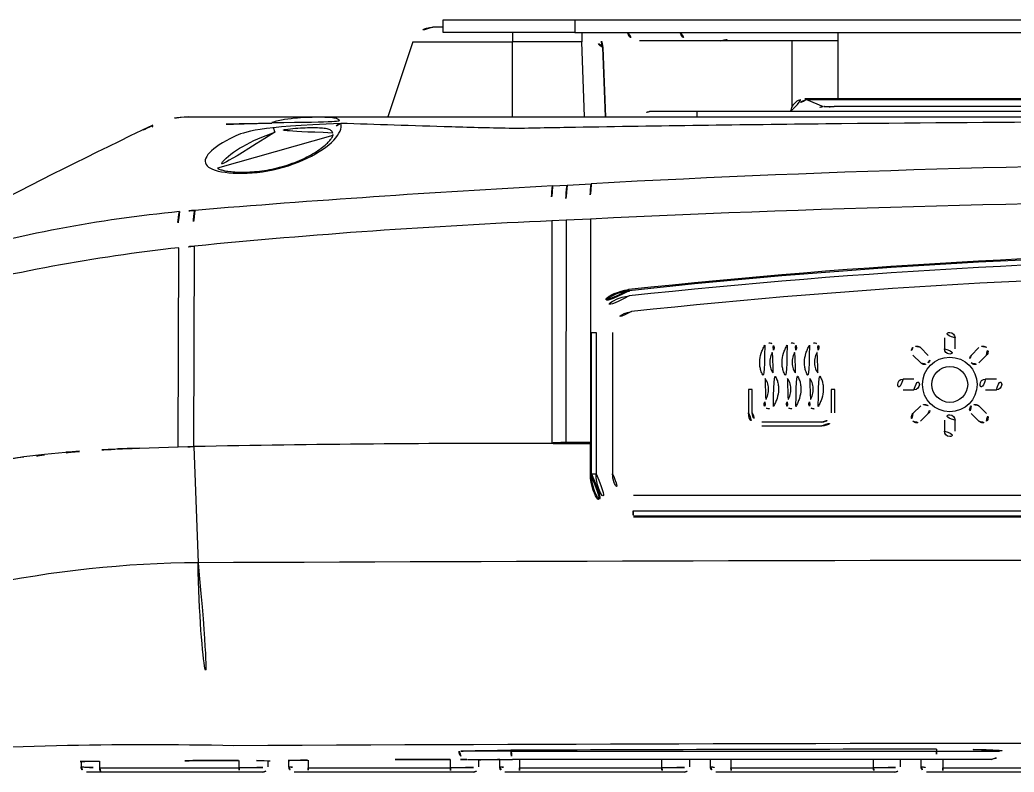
# Model space of a CAD drawing. Extents: x 16296660632 to 16296680496, y -37409619871 to -37409616057.
# Drawn here: x 16296678508.5 to 16296678602.9, y -37409616360.2 to -37409616288.8 of the extents above; entities that cross this region are included whole.
import ezdxf

# ---------------------------------------------------------------- set-up
doc = ezdxf.new("R2010")
doc.units = 0
doc.header["$LTSCALE"] = 10
doc.header["$MEASUREMENT"] = 0
for name, color, linetype in [('BACK_CASE_DADA_2', 7, 'CONTINUOUS'), ('BACK_LED_PCB_CAS', 7, 'CONTINUOUS'), ('BACK_TOP_COVER', 7, 'CONTINUOUS'), ('BRACKET_1', 7, 'CONTINUOUS'), ('MIDDLE_CASE_DADA', 7, 'CONTINUOUS'), ('SENSOR_WINDOW_RE', 7, 'CONTINUOUS'), ('브라켓_1', 7, 'CONTINUOUS'), ('에어노즐', 7, 'CONTINUOUS'), ('자바로고WINDOW', 7, 'CONTINUOUS')]:
    doc.layers.add(name, color=color, linetype=linetype)

msp = doc.modelspace()

# ---------------------------------------------------------------- linework, layer by layer
at = {"layer": 'BACK_CASE_DADA_2', "color": 7, "linetype": 'Continuous', "ltscale": 25.4}
for p, q in [((16296678548.69558, -37409616289.471603), (16296678547.723, -37409616289.471603)), ((16296678555.281481, -37409616289.964684), (16296678555.281481, -37409616290.839149)), ((16296678561.854191, -37409616289.964684), (16296678561.854191, -37409616290.839149)), ((16296678545.82564, -37409616290.839149), (16296678543.448151, -37409616297.971603)), ((16296678545.82564, -37409616290.839149), (16296678555.281481, -37409616290.839149)), ((16296678555.281481, -37409616297.971603), (16296678555.281481, -37409616290.839149)), ((16296678561.854191, -37409616290.839149), (16296678555.281481, -37409616290.839149)), ((16296678562.118349, -37409616297.971603), (16296678561.854191, -37409616290.839149)), ((16296678564.0963, -37409616297.971603), (16296678563.852819, -37409616291.397583)), ((16296678563.852819, -37409616291.397583), (16296678564.0963, -37409616297.971603)), ((16296678581.781481, -37409616290.764687), (16296678581.781481, -37409616297.087151)), ((16296678524.589741, -37409616297.971603), (16296678632.781469, -37409616297.971603)), ((16296678572.798479, -37409616297.471603), (16296678568.298479, -37409616297.471603)), ((16296678572.798479, -37409616297.971603), (16296678572.798479, -37409616297.471603)), ((16296678689.798479, -37409616297.471603), (16296678572.798479, -37409616297.471603)), ((16296678559.08954, -37409616304.521294), (16296678560.4573, -37409616304.445511)), ((16296678560.4573, -37409616304.445511), (16296678562.758579, -37409616304.319832)), ((16296678562.68148, -37409616307.670433), (16296678560.377029, -37409616307.782883)), ((16296678562.68148, -37409616307.670433), (16296678562.68148, -37409616318.449661)), ((16296678560.37702, -37409616307.782387), (16296678559.01207, -37409616307.85022)), ((16296678559.01207, -37409616307.85022), (16296678559.01207, -37409616328.970238)), ((16296678560.377029, -37409616307.782883), (16296678560.33003, -37409616328.870468)), ((16296678560.377029, -37409616307.782883), (16296678560.37702, -37409616307.782387)), ((16296678523.549391, -37409616329.305496), (16296678523.62184, -37409616310.396637)), ((16296678525.0417, -37409616329.273262), (16296678525.104691, -37409616310.238457)), ((16296678562.68148, -37409616318.449661), (16296678562.68148, -37409616328.870239)), ((16296678519.880119, -37409616329.41066), (16296678523.549391, -37409616329.305496)), ((16296678525.0417, -37409616329.273262), (16296678525.0417, -37409616329.273407)), ((16296678559.15221, -37409616328.970238), (16296678559.01207, -37409616328.970238)), ((16296678559.15221, -37409616328.870239), (16296678559.15221, -37409616328.970238)), ((16296678560.20295, -37409616328.901939), (16296678559.15221, -37409616328.907013)), ((16296678562.68148, -37409616328.872238), (16296678560.33003, -37409616328.870468)), ((16296678562.68148, -37409616328.870239), (16296678562.68148, -37409616328.872238)), ((16296678562.68148, -37409616331.903793), (16296678562.68148, -37409616328.89151)), ((16296678508.35313, -37409616330.314781), (16296678508.8936, -37409616330.240921)), ((16296678510.85854, -37409616330.00676), (16296678508.8936, -37409616330.240921)), ((16296678510.85854, -37409616330.00676), (16296678510.85923, -37409616330.006683)), ((16296678519.880119, -37409616329.41066), (16296678519.880119, -37409616329.416733))]:
    msp.add_line(p, q, dxfattribs=at)
for centre, radius, start, end in [((16296678547.723, -37409616291.471603), 2, 90, 161.56487839), ((16296678561.854191, -37409616291.471603), 2, 2.12101146, 48.89084973), ((16296678561.854191, -37409616291.471603), 2, 2.12101146, 48.89084973), ((16296678524.5508, -37409616305.971603), 7.999996, 89.99453585, 115.20146682), ((16296678568.298479, -37409616297.971603), 0.5, 90, 180), ((16296678748.37961, -37409616774.174553), 526.932387, 115.54804886, 119.6411186), ((16296678610.89164, -37409616485.845657), 207.491794, 115.66067064, 116.29204561), ((16296678553.39352, -37409617181.749779), 883.437902, 92.092572933, 92.099141506), ((16296678553.39352, -37409617181.749779), 883.437902, 92.091917674, 92.092572933), ((16296678553.39352, -37409617181.749779), 883.437902, 91.358516947, 92.091917674), ((16296678633.941521, -37409617611.015808), 1308.633405, 90.050816594, 93.11818029), ((16296678627.53484, -37409617553.792732), 1251.145029, 93.136014568, 94.695357838), ((16296678579.236019, -37409616306.566704), 18.898143, 173.55533302, 183.68844498), ((16296678633.98081, -37409617774.185593), 1468.247369, 90.046773125, 92.783448275), ((16296678535.45507, -37409616430.537277), 124.126975, 95.44119718, 106.11628328), ((16296678536.67659, -37409616449.902046), 143.521659, 94.6188331, 95.19356813), ((16296678585.03159, -37409616919.164093), 611.867352, 92.437208108, 95.620577677), ((16296678541.173071, -37409616471.96936), 162.523206, 96.19960759, 104.73737193), ((16296678544.16139, -37409616495.917107), 186.65402, 95.8599161, 96.31766024), ((16296678632.781481, -37409616925.371597), 614.599997, 90, 96.206282066), ((16296678566.781481, -37409616318.449661), 4.1, 96.20628207, 180), ((16296678556.139139, -37409617911.185608), 1582.217978, 89.895962673, 91.126231358), ((16296678522.003309, -37409616421.956017), 92.563004, 96.91480724, 98.14217265), ((16296678521.329411, -37409616429.113869), 99.658707, 94.11858298, 96.03063945), ((16296678521.413719, -37409616421.204086), 91.748763, 94.52717069, 96.60569482), ((16296678524.188931, -37409616458.083282), 128.732705, 92.93236847, 94.46291679), ((16296678525.317699, -37409616486.357887), 157.041405, 91.9843268, 94.06996668)]:
    msp.add_arc(centre, radius, start, end, dxfattribs=at)
for centre, major_axis, ratio, start_param, end_param in [((16296678561.854191, -37409616291.471603), (1.998631, 0.074017), 0.316035665, 0.000005152, 1.559092821), ((16296678532.710779, -37409616299.442047), (-0.275503, 0.96133), 0.015321473, -1.557036085, -0.248697824), ((16296678539.20414, -37409616299.520859), (0.954437, 0.298426), 0.945863311, 1.500323382, 2.803980792), ((16296678559.52899, -37409616307.920029), (-0.202651, 3.99486), 0.128217343, 0.546864267, 1.546817008), ((16296678563.173941, -37409616307.740227), (-0.192704, 3.99538), 0.122164888, 0.537277872, 1.547431176), ((16296678524.499689, -37409616310.466454), (-0.4791, 3.971196), 0.215998124, 0.468353423, 1.527169616), ((16296678525.862989, -37409616310.308273), (-0.445498, 3.975119), 0.186587903, 0.493319928, 1.532329607)]:
    msp.add_ellipse(centre, major_axis=major_axis, ratio=ratio, start_param=start_param, end_param=end_param, dxfattribs=at)
for points, knots in [([(16296678532.44738, -37409616298.509262), (16296678532.84771, -37409616298.388046), (16296678533.252041, -37409616298.298088), (16296678534.06432, -37409616298.161552), (16296678534.476851, -37409616298.114853), (16296678535.267559, -37409616298.051308), (16296678535.648239, -37409616298.033562), (16296678536.19451, -37409616298.017448), (16296678536.37229, -37409616298.013924), (16296678536.7101, -37409616298.00975), (16296678537.03261, -37409616298.008377), (16296678537.32485, -37409616298.012108), (16296678537.60174, -37409616298.019012), (16296678537.73278, -37409616298.024094), (16296678538.093519, -37409616298.045708), (16296678538.294661, -37409616298.068336), (16296678538.54137, -37409616298.126808), (16296678538.614441, -37409616298.150589), (16296678538.739651, -37409616298.207848), (16296678538.79229, -37409616298.241402), (16296678538.9226, -37409616298.360046), (16296678538.972811, -37409616298.463928), (16296678538.989771, -37409616298.599327)], [0, 0, 0, 0, 0.125, 0.125, 0.25, 0.25, 0.375, 0.375, 0.4375, 0.4375, 0.5, 0.5625, 0.5625, 0.625, 0.625, 0.75, 0.75, 0.8125, 0.8125, 0.875, 0.875, 1, 1, 1, 1]), ([(16296678538.989771, -37409616298.599327), (16296678539.265209, -37409616299.451378), (16296678537.977209, -37409616300.837029), (16296678534.71666, -37409616302.423523), (16296678533.40336, -37409616302.860367), (16296678530.72101, -37409616303.331337), (16296678529.397961, -37409616303.372757), (16296678527.34136, -37409616303.178543), (16296678526.615231, -37409616302.943558), (16296678525.982771, -37409616302.283447), (16296678526.07563, -37409616301.852943), (16296678526.977369, -37409616300.905022), (16296678527.79129, -37409616300.37722), (16296678529.86355, -37409616299.370049), (16296678531.120529, -37409616298.888496), (16296678532.44738, -37409616298.509262)], [0, 0, 0, 0, 0.25, 0.25, 0.375, 0.375, 0.5, 0.5, 0.625, 0.625, 0.75, 0.75, 0.875, 0.875, 1, 1, 1, 1]), ([(16296678538.210079, -37409616299.50341), (16296678538.177759, -37409616299.379822), (16296678538.11647, -37409616299.2882), (16296678537.93182, -37409616299.148987), (16296678537.806511, -37409616299.101288), (16296678537.500719, -37409616299.035767), (16296678537.320299, -37409616299.017036), (16296678536.90357, -37409616298.993263), (16296678536.670509, -37409616298.98838), (16296678536.16501, -37409616298.986481), (16296678535.88875, -37409616298.989479), (16296678535.30443, -37409616299.007263), (16296678534.99987, -37409616299.021912), (16296678534.367399, -37409616299.075172), (16296678534.03544, -37409616299.114632), (16296678533.375839, -37409616299.234329), (16296678533.04702, -37409616299.314308), (16296678532.72172, -37409616299.424599)], [0, 0, 0, 0, 0.125, 0.125, 0.25, 0.25, 0.375, 0.375, 0.5, 0.5, 0.625, 0.625, 0.75, 0.75, 0.875, 0.875, 1, 1, 1, 1]), ([(16296678632.781481, -37409616298.402069), (16296678616.84437, -37409616298.402061), (16296678600.91246, -37409616298.475433), (16296678577.098471, -37409616298.72892), (16296678569.17173, -37409616298.838173), (16296678560.267839, -37409616298.990196), (16296678559.278709, -37409616299.007477), (16296678557.300831, -37409616299.042847), (16296678556.310181, -37409616299.0737), (16296678554.340811, -37409616299.056229), (16296678553.357771, -37409616299.027611), (16296678551.410839, -37409616298.983223), (16296678550.454411, -37409616298.957848), (16296678547.634211, -37409616298.876381), (16296678545.81967, -37409616298.815331), (16296678542.310749, -37409616298.700996), (16296678540.608061, -37409616298.642921), (16296678538.989771, -37409616298.599327)], [0, 0, 0, 0, 0.5, 0.5, 0.75, 0.75, 0.78125, 0.78125, 0.8125, 0.8125, 0.84375, 0.84375, 0.875, 0.875, 0.9375, 0.9375, 1, 1, 1, 1]), ([(16296678538.238239, -37409616299.74501), (16296678538.23868, -37409616299.74411), (16296678538.23348, -37409616299.754242), (16296678538.172279, -37409616299.914841), (16296678537.969049, -37409616300.196129), (16296678537.62874, -37409616300.551537), (16296678537.139441, -37409616300.955048), (16296678536.49848, -37409616301.386887), (16296678535.729309, -37409616301.813423), (16296678534.8559, -37409616302.209084), (16296678533.918091, -37409616302.553123), (16296678532.944719, -37409616302.826797), (16296678531.97147, -37409616303.029243), (16296678531.021709, -37409616303.157257), (16296678530.11787, -37409616303.221893), (16296678529.2887, -37409616303.226822), (16296678528.561899, -37409616303.180107), (16296678527.99243, -37409616303.093803), (16296678527.571791, -37409616302.98365), (16296678527.336081, -37409616302.879753), (16296678527.287649, -37409616302.839569), (16296678527.287701, -37409616302.839317), (16296678527.28771, -37409616302.839317)], [0.0120309299, 0.0120309299, 0.0120309299, 0.0120309299, 0.0394265161, 0.0843452671, 0.1303817121, 0.1781943653, 0.2299128878, 0.2836875302, 0.338335688, 0.3924543173, 0.4455791187, 0.4969694114, 0.5469549447, 0.5959745177, 0.6447804875, 0.6935333818, 0.7419494556, 0.7894295299, 0.8312710143, 0.8752149517, 0.9132742855, 0.9141441976, 0.9141441976, 0.9141441976, 0.9141441976]), ([(16296678532.72172, -37409616299.424599), (16296678530.49362, -37409616300.180038), (16296678528.548679, -37409616301.312378), (16296678527.51334, -37409616302.556549), (16296678527.38036, -37409616302.842697), (16296678527.38464, -37409616303.09803)], [0, 0, 0, 0, 0.25, 0.25, 0.330773096, 0.330773096, 0.330773096, 0.330773096])]:
    msp.add_open_spline(points, degree=3, knots=knots, dxfattribs=at)
for points in [[(16296678538.23864, -37409616299.743011), (16296678538.239361, -37409616299.659561), (16296678538.22998, -37409616299.579498), (16296678538.210079, -37409616299.50341)], [(16296678525.0417, -37409616329.273262), (16296678524.542721, -37409616329.283913), (16296678524.0452, -37409616329.294647), (16296678523.549391, -37409616329.305496)], [(16296678560.33003, -37409616328.870468), (16296678559.937429, -37409616328.870308), (16296678559.544821, -37409616328.870232), (16296678559.15221, -37409616328.870239)], [(16296678562.68148, -37409616328.89151), (16296678561.855221, -37409616328.894638), (16296678561.029039, -37409616328.898117), (16296678560.20295, -37409616328.901939)]]:
    msp.add_open_spline(points, degree=3, dxfattribs=at)
at = {"layer": 'BACK_LED_PCB_CAS', "color": 7, "linetype": 'Continuous', "ltscale": 25.4}
for p, q in [((16296678562.781481, -37409616331.871597), (16296678562.781481, -37409616318.449661)), ((16296678562.781481, -37409616318.449661), (16296678563.219271, -37409616318.449661)), ((16296678563.219271, -37409616318.449661), (16296678563.219271, -37409616331.871597)), ((16296678564.781481, -37409616318.449661), (16296678564.781481, -37409616331.871597)), ((16296678562.781481, -37409616331.871597), (16296678563.219271, -37409616331.871597)), ((16296678566.781481, -37409616333.871597), (16296678698.781481, -37409616333.871597)), ((16296678566.72241, -37409616335.371597), (16296678698.840549, -37409616335.371597)), ((16296678698.781481, -37409616335.871597), (16296678566.781481, -37409616335.871597))]:
    msp.add_line(p, q, dxfattribs=at)
for centre, radius, start, end in [((16296678632.781481, -37409616926.467644), 615.096029, 83.799305969, 96.200694031), ((16296678632.781481, -37409616925.371597), 614.499997, 83.793717934, 96.206282066), ((16296678632.781481, -37409616925.371597), 612.5, 83.793717934, 96.206282066), ((16296678566.781481, -37409616318.449661), 4, 96.20628207, 180), ((16296678566.720421, -37409616318.450989), 3.501147, 96.17716099, 179.9781434), ((16296678566.781481, -37409616318.449661), 2, 96.20628207, 180), ((16296678566.781481, -37409616331.871597), 4, 180, 270), ((16296678566.72084, -37409616331.870041), 3.501568, 180.02579079, 270.02557223), ((16296678566.781481, -37409616331.871597), 2, 180, 270)]:
    msp.add_arc(centre, radius, start, end, dxfattribs=at)
for centre, major_axis, ratio, start_param, end_param in [((16296678566.403099, -37409616314.970169), (-0.054055, 0.49707), 0.118133352, -0.000009811, 1.557950401), ((16296678566.781481, -37409616335.371597), (0.000001, 0.5), 0.118144989, 1.570796469, 3.141602818)]:
    msp.add_ellipse(centre, major_axis=major_axis, ratio=ratio, start_param=start_param, end_param=end_param, dxfattribs=at)
at = {"layer": 'BACK_TOP_COVER', "color": 7, "linetype": 'Continuous', "ltscale": 25.4}
for p, q in [((16296678564.781481, -37409616318.449661), (16296678564.781481, -37409616331.871597)), ((16296678596.273371, -37409616318.942909), (16296678596.273371, -37409616319.981087)), ((16296678597.289671, -37409616319.981087), (16296678597.289671, -37409616318.942909)), ((16296678594.744551, -37409616320.615112), (16296678594.008989, -37409616319.87851)), ((16296678599.555969, -37409616319.878311), (16296678598.820101, -37409616320.614517)), ((16296678593.29092, -37409616320.597908), (16296678594.02574, -37409616321.333076)), ((16296678599.53861, -37409616321.333138), (16296678600.27417, -37409616320.597572)), ((16296678593.391199, -37409616322.863426), (16296678592.35285, -37409616322.863426)), ((16296678601.21088, -37409616322.863426), (16296678600.17218, -37409616322.863426)), ((16296678578.032841, -37409616323.856987), (16296678577.67765, -37409616323.856987)), ((16296678577.67765, -37409616323.856987), (16296678577.67765, -37409616326.053864)), ((16296678578.032841, -37409616326.054863), (16296678578.032841, -37409616323.856987)), ((16296678585.88903, -37409616323.856987), (16296678585.534189, -37409616323.856987)), ((16296678585.534189, -37409616323.856987), (16296678585.534189, -37409616326.054672)), ((16296678585.88903, -37409616326.054131), (16296678585.88903, -37409616323.856987)), ((16296678592.35285, -37409616323.87973), (16296678593.391199, -37409616323.87973)), ((16296678600.17218, -37409616323.87973), (16296678601.21088, -37409616323.87973)), ((16296678594.026331, -37409616325.409851), (16296678593.291571, -37409616326.142357)), ((16296678600.273689, -37409616326.142868), (16296678599.53883, -37409616325.409897)), ((16296678594.00909, -37409616326.862648), (16296678594.74378, -37409616326.129868)), ((16296678598.82052, -37409616326.129402), (16296678599.55567, -37409616326.862648)), ((16296678584.628519, -37409616326.960327), (16296678578.93832, -37409616326.960327)), ((16296678578.938629, -37409616327.314827), (16296678584.62833, -37409616327.314827)), ((16296678596.273371, -37409616326.761726), (16296678596.273371, -37409616327.801277)), ((16296678597.289671, -37409616327.801277), (16296678597.289671, -37409616326.761726)), ((16296678566.781481, -37409616333.871597), (16296678698.781481, -37409616333.871597))]:
    msp.add_line(p, q, dxfattribs=at)
for radius in [2.590712, 1.701533]:
    msp.add_circle((16296678596.784281, -37409616323.372101), radius, dxfattribs=at)
for centre, radius, start, end in [((16296678632.781481, -37409616925.371597), 612.5, 83.793717934, 96.206282066), ((16296678566.781481, -37409616318.449661), 2, 96.20628207, 180), ((16296678596.781521, -37409616318.942909), 0.508152, 0, 180), ((16296678579.641041, -37409616319.912041), 0.487545, 59.79743184, 145.91596535), ((16296678579.67841, -37409616319.872238), 0.434518, 327.72729295, 61.41735394), ((16296678581.763149, -37409616319.911774), 0.487346, 59.77568914, 145.93796906), ((16296678581.801201, -37409616319.87188), 0.433909, 327.62009213, 61.46469539), ((16296678583.88583, -37409616319.912811), 0.488337, 59.81731799, 145.86995326), ((16296678583.922609, -37409616319.872253), 0.434938, 327.76446593, 61.31983616), ((16296678593.650471, -37409616320.238533), 0.508364, 135.00927296, 224.98655417), ((16296678593.65027, -37409616320.236717), 0.506948, 44.95981717, 135.1370854), ((16296678599.91449, -37409616320.236671), 0.506911, 44.85866431, 135.01344583), ((16296678599.915131, -37409616320.238533), 0.50777, 315, 45.0577244), ((16296678594.385281, -37409616320.973877), 0.507737, 314.96599914, 44.95981717), ((16296678596.781521, -37409616319.981087), 0.508152, 180, 0), ((16296678599.17963, -37409616320.973877), 0.508332, 135.01344583, 224.96684903), ((16296678594.384939, -37409616320.974037), 0.50786, 224.98655417, 315.00625924), ((16296678599.17931, -37409616320.973831), 0.508133, 224.99698628, 315), ((16296678592.35285, -37409616323.371582), 0.508152, 90, 270), ((16296678593.391199, -37409616323.371582), 0.508152, 270, 90), ((16296678600.17218, -37409616323.371582), 0.508152, 90, 270), ((16296678601.21088, -37409616323.371582), 0.508152, 270, 90), ((16296678579.603821, -37409616325.244164), 0.435107, 148.25606848, 241.89145611), ((16296678579.63949, -37409616325.201469), 0.4897, 240.56285688, 326.21518456), ((16296678581.725651, -37409616325.244339), 0.434616, 148.18673724, 241.96048447), ((16296678581.76223, -37409616325.200539), 0.490613, 240.59397933, 326.01089658), ((16296678583.848391, -37409616325.244072), 0.43496, 148.25661271, 241.95090605), ((16296678583.88485, -37409616325.202766), 0.488718, 240.45617858, 326.32187447), ((16296678594.385111, -37409616325.76973), 0.508173, 44.89142876, 134.91260204), ((16296678594.38464, -37409616325.769798), 0.508556, 314.92581634, 44.8593596), ((16296678599.179029, -37409616325.769974), 0.507662, 135.01236395, 225.07418366), ((16296678599.179991, -37409616325.769676), 0.508133, 45.07418366, 135.11297575), ((16296678578.938629, -37409616326.053864), 1.26098, 180, 270), ((16296678578.93832, -37409616326.054863), 0.905483, 180, 270), ((16296678584.62833, -37409616326.054131), 1.260702, 270, 0), ((16296678584.628519, -37409616326.054672), 0.905663, 270, 0), ((16296678593.650249, -37409616326.502136), 0.50802, 134.91260204, 224.98833151), ((16296678596.781521, -37409616326.761726), 0.508152, 0, 180), ((16296678599.91535, -37409616326.502136), 0.507428, 314.94474839, 45.07418366), ((16296678593.6507, -37409616326.503326), 0.507502, 224.85688681, 314.92581634), ((16296678599.914061, -37409616326.503326), 0.507502, 225.07418366, 315.14311319), ((16296678596.781521, -37409616327.801277), 0.508152, 180, 0), ((16296678566.781481, -37409616331.871597), 2, 180, 270)]:
    msp.add_arc(centre, radius, start, end, dxfattribs=at)
for points, knots in [([(16296678579.23724, -37409616319.638817), (16296678579.198311, -37409616319.698112), (16296678579.16477, -37409616319.759888), (16296678579.09973, -37409616319.884377), (16296678579.06925, -37409616319.947578), (16296678578.98333, -37409616320.139687), (16296678578.93326, -37409616320.271469), (16296678578.80703, -37409616320.675438), (16296678578.75617, -37409616320.94973), (16296678578.74365, -37409616321.370728), (16296678578.750629, -37409616321.513344), (16296678578.78858, -37409616321.791138), (16296678578.81941, -37409616321.927589), (16296678578.906059, -37409616322.195343), (16296678578.962151, -37409616322.326447), (16296678579.094681, -37409616322.573883), (16296678579.171471, -37409616322.691544), (16296678579.25791, -37409616322.803658)], [0, 0, 0, 0, 0.0625, 0.0625, 0.125, 0.125, 0.25, 0.25, 0.5, 0.5, 0.625, 0.625, 0.75, 0.75, 0.875, 0.875, 1, 1, 1, 1]), ([(16296678581.359421, -37409616319.638817), (16296678581.32049, -37409616319.698112), (16296678581.286961, -37409616319.759903), (16296678581.22193, -37409616319.884399), (16296678581.191469, -37409616319.947594), (16296678581.10557, -37409616320.139702), (16296678581.05551, -37409616320.271469), (16296678580.9293, -37409616320.675423), (16296678580.878441, -37409616320.949699), (16296678580.865879, -37409616321.370621), (16296678580.872829, -37409616321.513229), (16296678580.910721, -37409616321.791023), (16296678580.941509, -37409616321.927467), (16296678581.02807, -37409616322.195198), (16296678581.084129, -37409616322.326332), (16296678581.216579, -37409616322.573822), (16296678581.293329, -37409616322.691513), (16296678581.379749, -37409616322.803658)], [0, 0, 0, 0, 0.0625, 0.0625, 0.125, 0.125, 0.25, 0.25, 0.5, 0.5, 0.625, 0.625, 0.75, 0.75, 0.875, 0.875, 1, 1, 1, 1]), ([(16296678583.4816, -37409616319.638817), (16296678583.442659, -37409616319.69812), (16296678583.409149, -37409616319.759911), (16296678583.344139, -37409616319.88443), (16296678583.313681, -37409616319.947617), (16296678583.227819, -37409616320.139763), (16296678583.17779, -37409616320.271538), (16296678583.05167, -37409616320.675507), (16296678583.000879, -37409616320.949799), (16296678582.98842, -37409616321.370712), (16296678582.995411, -37409616321.513313), (16296678583.033369, -37409616321.791077), (16296678583.06419, -37409616321.927513), (16296678583.150801, -37409616322.195221), (16296678583.20689, -37409616322.326347), (16296678583.339399, -37409616322.573822), (16296678583.41618, -37409616322.691513), (16296678583.502609, -37409616322.803658)], [0, 0, 0, 0, 0.0625, 0.0625, 0.125, 0.125, 0.25, 0.25, 0.5, 0.5, 0.625, 0.625, 0.75, 0.75, 0.875, 0.875, 1, 1, 1, 1]), ([(16296678580.02376, -37409616322.27845), (16296678579.905161, -37409616322.124474), (16296678579.815889, -37409616321.953796), (16296678579.70516, -37409616321.581299), (16296678579.686319, -37409616321.388634), (16296678579.70772, -37409616321.001793), (16296678579.74671, -37409616320.814163), (16296678579.83625, -37409616320.539078), (16296678579.87145, -37409616320.448486), (16296678579.95085, -37409616320.272621), (16296678579.993641, -37409616320.18618), (16296678580.045799, -37409616320.104248)], [0, 0, 0, 0, 0.25, 0.25, 0.5, 0.5, 0.75, 0.75, 0.875, 0.875, 1, 1, 1, 1]), ([(16296678582.145941, -37409616322.27845), (16296678582.02729, -37409616322.124489), (16296678581.93799, -37409616321.953827), (16296678581.827209, -37409616321.581329), (16296678581.80835, -37409616321.388687), (16296678581.829679, -37409616321.001839), (16296678581.868629, -37409616320.814201), (16296678581.958099, -37409616320.539108), (16296678581.99328, -37409616320.448502), (16296678582.072651, -37409616320.272614), (16296678582.11521, -37409616320.186058), (16296678582.167641, -37409616320.104248)], [0, 0, 0, 0, 0.25, 0.25, 0.5, 0.5, 0.75, 0.75, 0.875, 0.875, 1, 1, 1, 1]), ([(16296678584.268459, -37409616322.27845), (16296678584.149799, -37409616322.124474), (16296678584.06049, -37409616321.953796), (16296678583.949711, -37409616321.581284), (16296678583.93087, -37409616321.388634), (16296678583.95228, -37409616321.001801), (16296678583.99128, -37409616320.814171), (16296678584.08086, -37409616320.539093), (16296678584.11607, -37409616320.448502), (16296678584.195511, -37409616320.272629), (16296678584.23834, -37409616320.186203), (16296678584.29051, -37409616320.104248)], [0, 0, 0, 0, 0.25, 0.25, 0.5, 0.5, 0.75, 0.75, 0.875, 0.875, 1, 1, 1, 1]), ([(16296678580.046499, -37409616325.473778), (16296678580.085291, -37409616325.413689), (16296678580.1185, -37409616325.351089), (16296678580.18309, -37409616325.225067), (16296678580.21335, -37409616325.16114), (16296678580.298651, -37409616324.966904), (16296678580.34832, -37409616324.833939), (16296678580.473881, -37409616324.425858), (16296678580.52459, -37409616324.149147), (16296678580.537571, -37409616323.72525), (16296678580.53088, -37409616323.581413), (16296678580.493469, -37409616323.300957), (16296678580.462931, -37409616323.163292), (16296678580.376841, -37409616322.893341), (16296678580.32081, -37409616322.760727), (16296678580.187929, -37409616322.510529), (16296678580.110769, -37409616322.391632), (16296678580.02376, -37409616322.27845)], [0, 0, 0, 0, 0.0625, 0.0625, 0.125, 0.125, 0.25, 0.25, 0.5, 0.5, 0.625, 0.625, 0.75, 0.75, 0.875, 0.875, 1, 1, 1, 1]), ([(16296678582.16902, -37409616325.474808), (16296678582.245449, -37409616325.354042), (16296678582.30715, -37409616325.226669), (16296678582.420839, -37409616324.967552), (16296678582.470501, -37409616324.834549), (16296678582.59606, -37409616324.426369), (16296678582.646811, -37409616324.14962), (16296678582.659849, -37409616323.725632), (16296678582.653179, -37409616323.581757), (16296678582.615789, -37409616323.301239), (16296678582.58526, -37409616323.163528), (16296678582.499161, -37409616322.893517), (16296678582.443119, -37409616322.760872), (16296678582.31019, -37409616322.51059), (16296678582.233, -37409616322.391647), (16296678582.145941, -37409616322.27845)], [0, 0, 0, 0, 0.125, 0.125, 0.25, 0.25, 0.5, 0.5, 0.625, 0.625, 0.75, 0.75, 0.875, 0.875, 1, 1, 1, 1]), ([(16296678584.29154, -37409616325.473778), (16296678584.330111, -37409616325.413582), (16296678584.36347, -37409616325.351044), (16296678584.42804, -37409616325.224991), (16296678584.45829, -37409616325.161049), (16296678584.54357, -37409616324.966782), (16296678584.593241, -37409616324.833817), (16296678584.718769, -37409616324.425751), (16296678584.76947, -37409616324.149078), (16296678584.78244, -37409616323.725197), (16296678584.775749, -37409616323.581383), (16296678584.738319, -37409616323.300949), (16296678584.707769, -37409616323.163292), (16296678584.621651, -37409616322.893356), (16296678584.565611, -37409616322.760757), (16296678584.43269, -37409616322.510536), (16296678584.355511, -37409616322.39164), (16296678584.268459, -37409616322.27845)], [0, 0, 0, 0, 0.0625, 0.0625, 0.125, 0.125, 0.25, 0.25, 0.5, 0.5, 0.625, 0.625, 0.75, 0.75, 0.875, 0.875, 1, 1, 1, 1]), ([(16296678579.25791, -37409616322.803658), (16296678579.37826, -37409616322.960243), (16296678579.46793, -37409616323.133957), (16296678579.578211, -37409616323.513184), (16296678579.596189, -37409616323.708893), (16296678579.57341, -37409616324.101952), (16296678579.533871, -37409616324.292557), (16296678579.44393, -37409616324.572029), (16296678579.408621, -37409616324.664253), (16296678579.328991, -37409616324.843483), (16296678579.286539, -37409616324.931824), (16296678579.233801, -37409616325.015244)], [0, 0, 0, 0, 0.25, 0.25, 0.5, 0.5, 0.75, 0.75, 0.875, 0.875, 1, 1, 1, 1]), ([(16296678581.379749, -37409616322.803658), (16296678581.500179, -37409616322.960197), (16296678581.58993, -37409616323.133881), (16296678581.700331, -37409616323.513062), (16296678581.718349, -37409616323.708763), (16296678581.69562, -37409616324.101791), (16296678581.65608, -37409616324.292397), (16296678581.56617, -37409616324.571869), (16296678581.53087, -37409616324.664093), (16296678581.45129, -37409616324.843353), (16296678581.40819, -37409616324.931389), (16296678581.356319, -37409616325.015244)], [0, 0, 0, 0, 0.25, 0.25, 0.5, 0.5, 0.75, 0.75, 0.875, 0.875, 1, 1, 1, 1]), ([(16296678583.502609, -37409616322.803658), (16296678583.62295, -37409616322.960289), (16296678583.712561, -37409616323.13401), (16296678583.822781, -37409616323.513252), (16296678583.840731, -37409616323.7089), (16296678583.81797, -37409616324.101952), (16296678583.77844, -37409616324.292542), (16296678583.68856, -37409616324.571983), (16296678583.653259, -37409616324.6642), (16296678583.57366, -37409616324.843452), (16296678583.53124, -37409616324.931824), (16296678583.4785, -37409616325.015244)], [0, 0, 0, 0, 0.25, 0.25, 0.5, 0.5, 0.75, 0.75, 0.875, 0.875, 1, 1, 1, 1])]:
    msp.add_open_spline(points, degree=3, knots=knots, dxfattribs=at)
at = {"layer": 'BRACKET_1', "color": 7, "linetype": 'Continuous', "ltscale": 25.4}
for p, q in [((16296678548.69558, -37409616289.964684), (16296678548.69558, -37409616288.764687)), ((16296678548.69558, -37409616288.764687), (16296678561.19558, -37409616288.764687)), ((16296678561.19558, -37409616288.764687), (16296678701.19558, -37409616288.764687)), ((16296678561.19558, -37409616288.764687), (16296678561.19558, -37409616289.964684)), ((16296678561.19558, -37409616289.964684), (16296678548.69558, -37409616289.964684)), ((16296678561.19558, -37409616289.964684), (16296678701.19558, -37409616289.964684)), ((16296678586.19558, -37409616296.271812), (16296678586.19558, -37409616289.964684)), ((16296678572.32625, -37409616290.764687), (16296678567.32695, -37409616290.764687)), ((16296678575.063511, -37409616290.764687), (16296678572.32625, -37409616290.764687)), ((16296678586.19558, -37409616290.764687), (16296678575.063511, -37409616290.764687))]:
    msp.add_line(p, q, dxfattribs=at)
for centre, start, end in [((16296678567.32695, -37409616289.56469), 199.47137502, 270), ((16296678572.32625, -37409616289.56469), 199.47137502, 270), ((16296678575.063511, -37409616289.56469), 270, 340.52862498)]:
    msp.add_arc(centre, 1.2, start, end, dxfattribs=at)
at = {"layer": 'MIDDLE_CASE_DADA', "color": 7, "linetype": 'Continuous', "ltscale": 25.4}
for p, q in [((16296678519.88014, -37409616329.41066), (16296678523.549391, -37409616329.305496)), ((16296678523.549391, -37409616329.305496), (16296678525.0417, -37409616329.273262)), ((16296678525.0417, -37409616329.273277), (16296678525.448931, -37409616340.301689)), ((16296678529.27936, -37409616329.21273), (16296678529.27936, -37409616329.212959)), ((16296678536.2827, -37409616329.113297), (16296678536.28269, -37409616329.112694)), ((16296678559.15221, -37409616328.970238), (16296678562.68148, -37409616328.970238)), ((16296678562.68148, -37409616331.871597), (16296678562.68148, -37409616328.970238)), ((16296678510.85923, -37409616330.006683), (16296678508.8936, -37409616330.240921)), ((16296678514.17181, -37409616329.712517), (16296678510.85923, -37409616330.006683)), ((16296678698.781481, -37409616335.971603), (16296678566.781481, -37409616335.971603))]:
    msp.add_line(p, q, dxfattribs=at)
for centre, radius, start, end in [((16296678556.178801, -37409617914.272621), 1585.305176, 89.892574911, 91.125466526), ((16296678513.36611, -37409616369.676392), 39.688283, 96.47051741, 110.28012567), ((16296678525.360279, -37409616487.163071), 157.847574, 91.98956924, 94.06459428), ((16296678566.781481, -37409616331.871597), 4.1, 180, 270), ((16296678525.986561, -37409616442.966812), 102.666531, 90.29998374, 113.42603222), ((16296678632.766741, -37409640091.416183), 23751.356953, 89.7406711699, 90.2588917036), ((16296678520.83873, -37409616754.923309), 397.342921, 88.84741924, 93.7048738), ((16296678632.78089, -37409639325.322304), 22967.896759, 89.7403433251, 90.2593288301)]:
    msp.add_arc(centre, radius, start, end, dxfattribs=at)
for centre, major_axis, ratio, start_param, end_param in [((16296678528.83106, -37409616339.665871), (-0.082107, 17.999808), 0.18816689, 1.605268528, 3.117355218), ((16296678555.971979, -37409616358.234482), (-5.999972, 0.000001), 0.023809896, -1.429424622, 0.286813183), ((16296678632.748659, -37409616371.078857), (-550.765316, 0.000634), 0.023815296, -1.503144655, -1.429390576), ((16296678595.752741, -37409616358.134933), (6.00001, 0.000001), 0.02380936, -0.28286158, 1.610113346), ((16296678516.636061, -37409616359.189568), (-2.499993, 0.000001), 0.023810517, -1.340916064, 0.401090931), ((16296678718.92511, -37409616379.774963), (893.078533, 0.028804), 0.023742756, 1.784765715, 1.799941035), ((16296678529.77001, -37409616359.118896), (2.50028, 0.000001), 0.023808773, -0.404266738, 1.764892786), ((16296678536.37059, -37409616359.085373), (2.500315, 0.000002), 0.023810257, 1.785444195, 3.542715864), ((16296678681.52223, -37409616375.612389), (711.993607, 0.003143), 0.02379843, 1.757510228, 1.776866072), ((16296678549.77002, -37409616359.021843), (-2.500515, 0.000003), 0.023806792, 4.220669447, 4.879488715), ((16296678549.77002, -37409616359.021843), (2.500282, 0.000002), 0.023809342, -0.404278657, 1.004544253), ((16296678556.370581, -37409616358.993011), (2.500284, 0), 0.023813457, 2.740486695, 3.542698612)]:
    msp.add_ellipse(centre, major_axis=major_axis, ratio=ratio, start_param=start_param, end_param=end_param, dxfattribs=at)
at = {"layer": 'SENSOR_WINDOW_RE', "color": 7, "linetype": 'Continuous', "ltscale": 25.4}
for p, q in [((16296678555.160179, -37409616358.178589), (16296678550.450279, -37409616358.178589)), ((16296678555.16007, -37409616358.092934), (16296678555.160179, -37409616358.178589)), ((16296678555.160179, -37409616358.178589), (16296678595.52961, -37409616358.178589)), ((16296678595.52952, -37409616357.992233), (16296678595.52961, -37409616358.178589)), ((16296678595.52961, -37409616358.178589), (16296678601.514271, -37409616358.178589)), ((16296678601.514271, -37409616358.178589), (16296678601.514999, -37409616358.095123)), ((16296678551.01041, -37409616358.971603), (16296678555.27289, -37409616358.971603)), ((16296678595.571711, -37409616358.971603), (16296678555.27289, -37409616358.971603)), ((16296678600.71431, -37409616358.971603), (16296678595.571711, -37409616358.971603))]:
    msp.add_line(p, q, dxfattribs=at)
for centre, radius, start, end in [((16296678551.01041, -37409616358.171608), 0.8, 180.50008551, 270), ((16296678599.342489, -37409616358.373756), 3.817873, 177.0694981, 189.00921453), ((16296678600.71431, -37409616358.171608), 0.8, 270, 359.49991449)]:
    msp.add_arc(centre, radius, start, end, dxfattribs=at)
msp.add_ellipse((16296678555.27289, -37409616358.171608), major_axis=(-0.000001, 0.800003), ratio=0.140900682, start_param=1.579522335, end_param=3.141583099, dxfattribs=at)
at = {"layer": '브라켓_1', "color": 7, "linetype": 'Continuous', "ltscale": 25.4}
for p, q in [((16296678616.298491, -37409616296.271812), (16296678583.034349, -37409616296.271812)), ((16296678583.196609, -37409616296.338074), (16296678616.298491, -37409616296.338074)), ((16296678583.196609, -37409616296.338074), (16296678584.770531, -37409616296.9795)), ((16296678584.909849, -37409616296.971603), (16296678585.798491, -37409616296.971603)), ((16296678616.298491, -37409616296.971603), (16296678585.798491, -37409616296.971603))]:
    msp.add_line(p, q, dxfattribs=at)
msp.add_arc((16296678585.798491, -37409616298.171608), 1.2, 90, 144.31455058, dxfattribs=at)
for centre, major_axis, ratio, start_param, end_param in [((16296678583.196609, -37409616297.506157), (0.45287, 1.111259), 0.848591729, 0.44771648, 1.874357121), ((16296678583.02471, -37409616298.771606), (0.00002, 2.5), 0.300187704, -0.231092336, -0.012826586), ((16296678584.829439, -37409616298.171608), (0.231777, 1.183417), 0.857550621, 0.281149124, 1.114369565), ((16296678587.85433, -37409616298.171608), (-3.250088, 1.109243), 0.140854646, -0.391553917, -0.276682736)]:
    msp.add_ellipse(centre, major_axis=major_axis, ratio=ratio, start_param=start_param, end_param=end_param, dxfattribs=at)
msp.add_open_spline([(16296678581.6647, -37409616297.469917), (16296678581.66942, -37409616297.425919), (16296678581.676479, -37409616297.382317), (16296678581.704241, -37409616297.252998), (16296678581.732059, -37409616297.167542), (16296678581.839199, -37409616296.92482), (16296678581.94383, -37409616296.777206), (16296678582.198709, -37409616296.534088), (16296678582.35137, -37409616296.436508), (16296678582.67853, -37409616296.30616), (16296678582.855921, -37409616296.271812), (16296678583.034349, -37409616296.271812)], degree=3, knots=[0.0622728099, 0.0622728099, 0.0622728099, 0.0622728099, 0.125, 0.125, 0.25, 0.25, 0.5, 0.5, 0.75, 0.75, 1, 1, 1, 1], dxfattribs=at)
at = {"layer": '에어노즐', "color": 7, "linetype": 'Continuous', "ltscale": 25.4}
for p, q in [((16296678514.33448, -37409616359.166328), (16296678514.33448, -37409616359.671448)), ((16296678516.11087, -37409616359.756218), (16296678516.11087, -37409616359.131371)), ((16296678529.328751, -37409616359.7565), (16296678529.328751, -37409616359.060303)), ((16296678532.06875, -37409616359.095467), (16296678532.06875, -37409616359.671608)), ((16296678534.06875, -37409616359.671608), (16296678534.06875, -37409616359.062134)), ((16296678535.877359, -37409616359.027008), (16296678535.877359, -37409616359.756653)), ((16296678549.389669, -37409616359.756973), (16296678549.389669, -37409616358.963013)), ((16296678552.06875, -37409616358.998428), (16296678552.06875, -37409616359.671608)), ((16296678554.06875, -37409616359.671608), (16296678554.06875, -37409616358.971603)), ((16296678555.94244, -37409616358.971603), (16296678555.94244, -37409616359.757133)), ((16296678569.46347, -37409616359.757446), (16296678569.46347, -37409616358.971603)), ((16296678572.06875, -37409616358.971603), (16296678572.06875, -37409616359.671608)), ((16296678574.06875, -37409616359.671608), (16296678574.06875, -37409616358.971603)), ((16296678576.02146, -37409616358.971603), (16296678576.02146, -37409616359.757599)), ((16296678589.55493, -37409616359.757896), (16296678589.55493, -37409616358.971603)), ((16296678592.06875, -37409616358.971603), (16296678592.06875, -37409616359.671608)), ((16296678594.06875, -37409616359.671608), (16296678594.06875, -37409616358.971603)), ((16296678596.11875, -37409616358.971603), (16296678596.11875, -37409616359.758041)), ((16296678516.22304, -37409616360.171608), (16296678514.83448, -37409616360.171608)), ((16296678516.11087, -37409616359.756218), (16296678529.328751, -37409616359.7565)), ((16296678529.43359, -37409616360.171608), (16296678516.22304, -37409616360.171608)), ((16296678531.56875, -37409616360.171608), (16296678529.43359, -37409616360.171608)), ((16296678535.978121, -37409616360.171608), (16296678534.56875, -37409616360.171608)), ((16296678535.877359, -37409616359.756653), (16296678549.389669, -37409616359.756973)), ((16296678549.48106, -37409616360.171608), (16296678535.978121, -37409616360.171608)), ((16296678551.56875, -37409616360.171608), (16296678549.48106, -37409616360.171608)), ((16296678556.02883, -37409616360.171608), (16296678554.56875, -37409616360.171608)), ((16296678555.94244, -37409616359.757133), (16296678569.46347, -37409616359.757446)), ((16296678569.53857, -37409616360.171608), (16296678556.02883, -37409616360.171608)), ((16296678571.56875, -37409616360.171608), (16296678569.53857, -37409616360.171608)), ((16296678576.09041, -37409616360.171608), (16296678574.56875, -37409616360.171608)), ((16296678576.02146, -37409616359.757599), (16296678589.55493, -37409616359.757896)), ((16296678589.60984, -37409616360.171608), (16296678576.09041, -37409616360.171608)), ((16296678591.56875, -37409616360.171608), (16296678589.60984, -37409616360.171608)), ((16296678596.16622, -37409616360.171608), (16296678594.56875, -37409616360.171608)), ((16296678596.11875, -37409616359.758041), (16296678609.663651, -37409616359.758263)), ((16296678609.694559, -37409616360.171608), (16296678596.16622, -37409616360.171608))]:
    msp.add_line(p, q, dxfattribs=at)
for centre, start, end in [((16296678514.83448, -37409616359.671608), 180.59101321, 270.0186874), ((16296678531.56875, -37409616359.671608), 270, 0), ((16296678534.56875, -37409616359.671608), 180, 270), ((16296678551.56875, -37409616359.671608), 270, 0), ((16296678554.56875, -37409616359.671608), 180, 270), ((16296678571.56875, -37409616359.671608), 270, 0), ((16296678574.56875, -37409616359.671608), 180, 270), ((16296678591.56875, -37409616359.671608), 270, 0), ((16296678594.56875, -37409616359.671608), 180, 270)]:
    msp.add_arc(centre, 0.5, start, end, dxfattribs=at)
for centre, major_axis, ratio, start_param, end_param in [((16296678529.43359, -37409616359.671608), (0.000002, 0.5), 0.21276727, 1.741408025, 3.141607275), ((16296678529.80369, -37409616359.671608), (-2.26506, 0.000006), 0.038331694, 1.359550675, 3.141663235), ((16296678536.333811, -37409616359.671608), (2.26506, 0.000002), 0.038332591, 3.141567003, 4.509482757), ((16296678535.978121, -37409616359.671608), (-0.000001, 0.5), 0.20449541, 1.741716512, 3.141579951), ((16296678549.48106, -37409616359.671608), (0.000002, 0.5), 0.185503541, 1.742352837, 3.141618737), ((16296678549.80369, -37409616359.671608), (-2.26506, 0.000008), 0.038330856, 1.38698079, 3.141680426), ((16296678556.333811, -37409616359.671608), (2.26506, 0.000002), 0.038331614, 3.141571751, 4.538733126), ((16296678556.02883, -37409616359.671608), (0.000003, 0.5), 0.17536612, 1.742678034, 3.141621177), ((16296678569.53857, -37409616359.671608), (-0.000001, 0.5), 0.152463854, 1.743327295, 3.141577494), ((16296678569.80369, -37409616359.671608), (2.26506, 0.000001), 0.03833146, 4.561617633, 6.283169417), ((16296678576.333811, -37409616359.671608), (2.26506, 0.000008), 0.038329759, 3.141498981, 4.57404997), ((16296678576.09041, -37409616359.671608), (-0.000001, 0.5), 0.139983471, 1.743637229, 3.141582325), ((16296678589.60984, -37409616359.671608), (0, 0.5), 0.111494568, 1.744256988, 3.141587863), ((16296678589.80369, -37409616359.671608), (2.26506, 0.000001), 0.038330597, 4.602345385, 6.283173119), ((16296678596.333811, -37409616359.671608), (-2.26506, 0.000007), 0.038332895, 0.000080057, 1.475705986), ((16296678596.16622, -37409616359.671608), (0, 0.5), 0.096399186, 1.74453584, 3.141586498)]:
    msp.add_ellipse(centre, major_axis=major_axis, ratio=ratio, start_param=start_param, end_param=end_param, dxfattribs=at)
for points, knots in [([(16296678514.33448, -37409616359.671654), (16296678514.334579, -37409616359.676933), (16296678514.347139, -37409616359.682251), (16296678514.398769, -37409616359.693062), (16296678514.43932, -37409616359.698486), (16296678514.547569, -37409616359.709), (16296678514.61611, -37409616359.714111), (16296678514.775299, -37409616359.723541), (16296678514.866261, -37409616359.727921), (16296678515.071211, -37409616359.735992), (16296678515.18453, -37409616359.739647), (16296678515.545111, -37409616359.749138), (16296678515.820459, -37409616359.753723), (16296678516.11087, -37409616359.756218)], [0.1339706422, 0.1339706422, 0.1339706422, 0.1339706422, 0.25, 0.25, 0.375, 0.375, 0.5, 0.5, 0.625, 0.625, 0.75, 0.75, 1, 1, 1, 1]), ([(16296678516.11087, -37409616359.756218), (16296678516.11537, -37409616359.871262), (16296678516.12937, -37409616359.978683), (16296678516.17, -37409616360.129143), (16296678516.19647, -37409616360.171608), (16296678516.22304, -37409616360.171608)], [0, 0, 0, 0, 0.5, 0.5, 1, 1, 1, 1])]:
    msp.add_open_spline(points, degree=3, knots=knots, dxfattribs=at)
at = {"layer": '자바로고WINDOW', "color": 7, "linetype": 'Continuous', "ltscale": 25.4}
for p, q in [((16296678564.781481, -37409616318.449661), (16296678564.781481, -37409616331.871597)), ((16296678596.273371, -37409616318.942909), (16296678596.273371, -37409616319.981087)), ((16296678597.289671, -37409616319.981087), (16296678597.289671, -37409616318.942909)), ((16296678594.744551, -37409616320.615112), (16296678594.008989, -37409616319.87851)), ((16296678599.555969, -37409616319.878311), (16296678598.820101, -37409616320.614517)), ((16296678593.29092, -37409616320.597908), (16296678594.02574, -37409616321.333076)), ((16296678599.53861, -37409616321.333138), (16296678600.27417, -37409616320.597572)), ((16296678593.391199, -37409616322.863426), (16296678592.35285, -37409616322.863426)), ((16296678601.21088, -37409616322.863426), (16296678600.17218, -37409616322.863426)), ((16296678578.032841, -37409616323.856987), (16296678577.67765, -37409616323.856987)), ((16296678577.67765, -37409616323.856987), (16296678577.67765, -37409616326.053864)), ((16296678578.032841, -37409616326.054863), (16296678578.032841, -37409616323.856987)), ((16296678585.88903, -37409616323.856987), (16296678585.534189, -37409616323.856987)), ((16296678585.534189, -37409616323.856987), (16296678585.534189, -37409616326.054672)), ((16296678585.88903, -37409616326.054131), (16296678585.88903, -37409616323.856987)), ((16296678592.35285, -37409616323.87973), (16296678593.391199, -37409616323.87973)), ((16296678600.17218, -37409616323.87973), (16296678601.21088, -37409616323.87973)), ((16296678594.026331, -37409616325.409851), (16296678593.291571, -37409616326.142357)), ((16296678600.273689, -37409616326.142868), (16296678599.53883, -37409616325.409897)), ((16296678594.00909, -37409616326.862648), (16296678594.74378, -37409616326.129868)), ((16296678598.82052, -37409616326.129402), (16296678599.55567, -37409616326.862648)), ((16296678584.628519, -37409616326.960327), (16296678578.93832, -37409616326.960327)), ((16296678578.938629, -37409616327.314827), (16296678584.62833, -37409616327.314827)), ((16296678596.273371, -37409616326.761726), (16296678596.273371, -37409616327.801277)), ((16296678597.289671, -37409616327.801277), (16296678597.289671, -37409616326.761726)), ((16296678566.781481, -37409616333.871597), (16296678698.781481, -37409616333.871597))]:
    msp.add_line(p, q, dxfattribs=at)
for radius in [2.590712, 1.701533]:
    msp.add_circle((16296678596.784281, -37409616323.372101), radius, dxfattribs=at)
for centre, radius, start, end in [((16296678632.781481, -37409616925.371597), 612.5, 83.793717934, 96.206282066), ((16296678566.781481, -37409616318.449661), 2, 96.20628207, 180), ((16296678596.781521, -37409616318.942909), 0.508152, 0, 180), ((16296678579.641041, -37409616319.912041), 0.487545, 59.79743184, 145.91596535), ((16296678579.67841, -37409616319.872238), 0.434518, 327.72729295, 61.41735394), ((16296678581.763149, -37409616319.911774), 0.487346, 59.77568914, 145.93796906), ((16296678581.801201, -37409616319.87188), 0.433909, 327.62009213, 61.46469539), ((16296678583.88583, -37409616319.912811), 0.488337, 59.81731799, 145.86995326), ((16296678583.922609, -37409616319.872253), 0.434938, 327.76446593, 61.31983616), ((16296678593.650471, -37409616320.238533), 0.508364, 135.00927296, 224.98655417), ((16296678593.65027, -37409616320.236717), 0.506948, 44.95981717, 135.1370854), ((16296678599.91449, -37409616320.236671), 0.506911, 44.85866431, 135.01344583), ((16296678599.915131, -37409616320.238533), 0.50777, 315, 45.0577244), ((16296678594.385281, -37409616320.973877), 0.507737, 314.96599914, 44.95981717), ((16296678596.781521, -37409616319.981087), 0.508152, 180, 0), ((16296678599.17963, -37409616320.973877), 0.508332, 135.01344583, 224.96684903), ((16296678594.384939, -37409616320.974037), 0.50786, 224.98655417, 315.00625924), ((16296678599.17931, -37409616320.973831), 0.508133, 224.99698628, 315), ((16296678592.35285, -37409616323.371582), 0.508152, 90, 270), ((16296678593.391199, -37409616323.371582), 0.508152, 270, 90), ((16296678600.17218, -37409616323.371582), 0.508152, 90, 270), ((16296678601.21088, -37409616323.371582), 0.508152, 270, 90), ((16296678579.603821, -37409616325.244164), 0.435107, 148.25606848, 241.89145611), ((16296678579.63949, -37409616325.201469), 0.4897, 240.56285688, 326.21518456), ((16296678581.725651, -37409616325.244339), 0.434616, 148.18673724, 241.96048447), ((16296678581.76223, -37409616325.200539), 0.490613, 240.59397933, 326.01089658), ((16296678583.848391, -37409616325.244072), 0.43496, 148.25661271, 241.95090605), ((16296678583.88485, -37409616325.202766), 0.488718, 240.45617858, 326.32187447), ((16296678594.385111, -37409616325.76973), 0.508173, 44.89142876, 134.91260204), ((16296678594.38464, -37409616325.769798), 0.508556, 314.92581634, 44.8593596), ((16296678599.179029, -37409616325.769974), 0.507662, 135.01236395, 225.07418366), ((16296678599.179991, -37409616325.769676), 0.508133, 45.07418366, 135.11297575), ((16296678578.938629, -37409616326.053864), 1.26098, 180, 270), ((16296678578.93832, -37409616326.054863), 0.905483, 180, 270), ((16296678584.62833, -37409616326.054131), 1.260702, 270, 0), ((16296678584.628519, -37409616326.054672), 0.905663, 270, 0), ((16296678593.650249, -37409616326.502136), 0.50802, 134.91260204, 224.98833151), ((16296678596.781521, -37409616326.761726), 0.508152, 0, 180), ((16296678599.91535, -37409616326.502136), 0.507428, 314.94474839, 45.07418366), ((16296678593.6507, -37409616326.503326), 0.507502, 224.85688681, 314.92581634), ((16296678599.914061, -37409616326.503326), 0.507502, 225.07418366, 315.14311319), ((16296678596.781521, -37409616327.801277), 0.508152, 180, 0), ((16296678566.781481, -37409616331.871597), 2, 180, 270)]:
    msp.add_arc(centre, radius, start, end, dxfattribs=at)
for points, knots in [([(16296678579.23724, -37409616319.638817), (16296678579.198311, -37409616319.698112), (16296678579.16477, -37409616319.759888), (16296678579.09973, -37409616319.884377), (16296678579.06925, -37409616319.947578), (16296678578.98333, -37409616320.139687), (16296678578.93326, -37409616320.271469), (16296678578.80703, -37409616320.675438), (16296678578.75617, -37409616320.94973), (16296678578.74365, -37409616321.370728), (16296678578.750629, -37409616321.513344), (16296678578.78858, -37409616321.791138), (16296678578.81941, -37409616321.927589), (16296678578.906059, -37409616322.195343), (16296678578.962151, -37409616322.326447), (16296678579.094681, -37409616322.573883), (16296678579.171471, -37409616322.691544), (16296678579.25791, -37409616322.803658)], [0, 0, 0, 0, 0.0625, 0.0625, 0.125, 0.125, 0.25, 0.25, 0.5, 0.5, 0.625, 0.625, 0.75, 0.75, 0.875, 0.875, 1, 1, 1, 1]), ([(16296678581.359421, -37409616319.638817), (16296678581.32049, -37409616319.698112), (16296678581.286961, -37409616319.759903), (16296678581.22193, -37409616319.884399), (16296678581.191469, -37409616319.947594), (16296678581.10557, -37409616320.139702), (16296678581.05551, -37409616320.271469), (16296678580.9293, -37409616320.675423), (16296678580.878441, -37409616320.949699), (16296678580.865879, -37409616321.370621), (16296678580.872829, -37409616321.513229), (16296678580.910721, -37409616321.791023), (16296678580.941509, -37409616321.927467), (16296678581.02807, -37409616322.195198), (16296678581.084129, -37409616322.326332), (16296678581.216579, -37409616322.573822), (16296678581.293329, -37409616322.691513), (16296678581.379749, -37409616322.803658)], [0, 0, 0, 0, 0.0625, 0.0625, 0.125, 0.125, 0.25, 0.25, 0.5, 0.5, 0.625, 0.625, 0.75, 0.75, 0.875, 0.875, 1, 1, 1, 1]), ([(16296678583.4816, -37409616319.638817), (16296678583.442659, -37409616319.69812), (16296678583.409149, -37409616319.759911), (16296678583.344139, -37409616319.88443), (16296678583.313681, -37409616319.947617), (16296678583.227819, -37409616320.139763), (16296678583.17779, -37409616320.271538), (16296678583.05167, -37409616320.675507), (16296678583.000879, -37409616320.949799), (16296678582.98842, -37409616321.370712), (16296678582.995411, -37409616321.513313), (16296678583.033369, -37409616321.791077), (16296678583.06419, -37409616321.927513), (16296678583.150801, -37409616322.195221), (16296678583.20689, -37409616322.326347), (16296678583.339399, -37409616322.573822), (16296678583.41618, -37409616322.691513), (16296678583.502609, -37409616322.803658)], [0, 0, 0, 0, 0.0625, 0.0625, 0.125, 0.125, 0.25, 0.25, 0.5, 0.5, 0.625, 0.625, 0.75, 0.75, 0.875, 0.875, 1, 1, 1, 1]), ([(16296678580.02376, -37409616322.27845), (16296678579.905161, -37409616322.124474), (16296678579.815889, -37409616321.953796), (16296678579.70516, -37409616321.581299), (16296678579.686319, -37409616321.388634), (16296678579.70772, -37409616321.001793), (16296678579.74671, -37409616320.814163), (16296678579.83625, -37409616320.539078), (16296678579.87145, -37409616320.448486), (16296678579.95085, -37409616320.272621), (16296678579.993641, -37409616320.18618), (16296678580.045799, -37409616320.104248)], [0, 0, 0, 0, 0.25, 0.25, 0.5, 0.5, 0.75, 0.75, 0.875, 0.875, 1, 1, 1, 1]), ([(16296678582.145941, -37409616322.27845), (16296678582.02729, -37409616322.124489), (16296678581.93799, -37409616321.953827), (16296678581.827209, -37409616321.581329), (16296678581.80835, -37409616321.388687), (16296678581.829679, -37409616321.001839), (16296678581.868629, -37409616320.814201), (16296678581.958099, -37409616320.539108), (16296678581.99328, -37409616320.448502), (16296678582.072651, -37409616320.272614), (16296678582.11521, -37409616320.186058), (16296678582.167641, -37409616320.104248)], [0, 0, 0, 0, 0.25, 0.25, 0.5, 0.5, 0.75, 0.75, 0.875, 0.875, 1, 1, 1, 1]), ([(16296678584.268459, -37409616322.27845), (16296678584.149799, -37409616322.124474), (16296678584.06049, -37409616321.953796), (16296678583.949711, -37409616321.581284), (16296678583.93087, -37409616321.388634), (16296678583.95228, -37409616321.001801), (16296678583.99128, -37409616320.814171), (16296678584.08086, -37409616320.539093), (16296678584.11607, -37409616320.448502), (16296678584.195511, -37409616320.272629), (16296678584.23834, -37409616320.186203), (16296678584.29051, -37409616320.104248)], [0, 0, 0, 0, 0.25, 0.25, 0.5, 0.5, 0.75, 0.75, 0.875, 0.875, 1, 1, 1, 1]), ([(16296678580.046499, -37409616325.473778), (16296678580.085291, -37409616325.413689), (16296678580.1185, -37409616325.351089), (16296678580.18309, -37409616325.225067), (16296678580.21335, -37409616325.16114), (16296678580.298651, -37409616324.966904), (16296678580.34832, -37409616324.833939), (16296678580.473881, -37409616324.425858), (16296678580.52459, -37409616324.149147), (16296678580.537571, -37409616323.72525), (16296678580.53088, -37409616323.581413), (16296678580.493469, -37409616323.300957), (16296678580.462931, -37409616323.163292), (16296678580.376841, -37409616322.893341), (16296678580.32081, -37409616322.760727), (16296678580.187929, -37409616322.510529), (16296678580.110769, -37409616322.391632), (16296678580.02376, -37409616322.27845)], [0, 0, 0, 0, 0.0625, 0.0625, 0.125, 0.125, 0.25, 0.25, 0.5, 0.5, 0.625, 0.625, 0.75, 0.75, 0.875, 0.875, 1, 1, 1, 1]), ([(16296678582.16902, -37409616325.474808), (16296678582.245449, -37409616325.354042), (16296678582.30715, -37409616325.226669), (16296678582.420839, -37409616324.967552), (16296678582.470501, -37409616324.834549), (16296678582.59606, -37409616324.426369), (16296678582.646811, -37409616324.14962), (16296678582.659849, -37409616323.725632), (16296678582.653179, -37409616323.581757), (16296678582.615789, -37409616323.301239), (16296678582.58526, -37409616323.163528), (16296678582.499161, -37409616322.893517), (16296678582.443119, -37409616322.760872), (16296678582.31019, -37409616322.51059), (16296678582.233, -37409616322.391647), (16296678582.145941, -37409616322.27845)], [0, 0, 0, 0, 0.125, 0.125, 0.25, 0.25, 0.5, 0.5, 0.625, 0.625, 0.75, 0.75, 0.875, 0.875, 1, 1, 1, 1]), ([(16296678584.29154, -37409616325.473778), (16296678584.330111, -37409616325.413582), (16296678584.36347, -37409616325.351044), (16296678584.42804, -37409616325.224991), (16296678584.45829, -37409616325.161049), (16296678584.54357, -37409616324.966782), (16296678584.593241, -37409616324.833817), (16296678584.718769, -37409616324.425751), (16296678584.76947, -37409616324.149078), (16296678584.78244, -37409616323.725197), (16296678584.775749, -37409616323.581383), (16296678584.738319, -37409616323.300949), (16296678584.707769, -37409616323.163292), (16296678584.621651, -37409616322.893356), (16296678584.565611, -37409616322.760757), (16296678584.43269, -37409616322.510536), (16296678584.355511, -37409616322.39164), (16296678584.268459, -37409616322.27845)], [0, 0, 0, 0, 0.0625, 0.0625, 0.125, 0.125, 0.25, 0.25, 0.5, 0.5, 0.625, 0.625, 0.75, 0.75, 0.875, 0.875, 1, 1, 1, 1]), ([(16296678579.25791, -37409616322.803658), (16296678579.37826, -37409616322.960243), (16296678579.46793, -37409616323.133957), (16296678579.578211, -37409616323.513184), (16296678579.596189, -37409616323.708893), (16296678579.57341, -37409616324.101952), (16296678579.533871, -37409616324.292557), (16296678579.44393, -37409616324.572029), (16296678579.408621, -37409616324.664253), (16296678579.328991, -37409616324.843483), (16296678579.286539, -37409616324.931824), (16296678579.233801, -37409616325.015244)], [0, 0, 0, 0, 0.25, 0.25, 0.5, 0.5, 0.75, 0.75, 0.875, 0.875, 1, 1, 1, 1]), ([(16296678581.379749, -37409616322.803658), (16296678581.500179, -37409616322.960197), (16296678581.58993, -37409616323.133881), (16296678581.700331, -37409616323.513062), (16296678581.718349, -37409616323.708763), (16296678581.69562, -37409616324.101791), (16296678581.65608, -37409616324.292397), (16296678581.56617, -37409616324.571869), (16296678581.53087, -37409616324.664093), (16296678581.45129, -37409616324.843353), (16296678581.40819, -37409616324.931389), (16296678581.356319, -37409616325.015244)], [0, 0, 0, 0, 0.25, 0.25, 0.5, 0.5, 0.75, 0.75, 0.875, 0.875, 1, 1, 1, 1]), ([(16296678583.502609, -37409616322.803658), (16296678583.62295, -37409616322.960289), (16296678583.712561, -37409616323.13401), (16296678583.822781, -37409616323.513252), (16296678583.840731, -37409616323.7089), (16296678583.81797, -37409616324.101952), (16296678583.77844, -37409616324.292542), (16296678583.68856, -37409616324.571983), (16296678583.653259, -37409616324.6642), (16296678583.57366, -37409616324.843452), (16296678583.53124, -37409616324.931824), (16296678583.4785, -37409616325.015244)], [0, 0, 0, 0, 0.25, 0.25, 0.5, 0.5, 0.75, 0.75, 0.875, 0.875, 1, 1, 1, 1])]:
    msp.add_open_spline(points, degree=3, knots=knots, dxfattribs=at)

doc.saveas('drawing.dxf')
